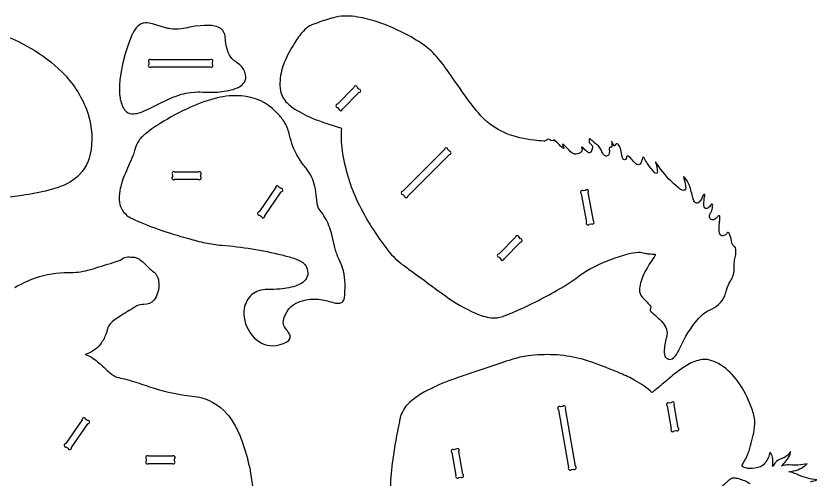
# Model space of a CAD drawing. Extents: x -8 to 102, y -13 to 82.
# Drawn here: x 38.6 to 95.3, y 49.3 to 82.1 of the extents above; entities that cross this region are included whole.
import ezdxf

# ---------------------------------------------------------------- set-up
doc = ezdxf.new("R2010")
doc.units = 0
doc.header["$MEASUREMENT"] = 0
doc.layers.get('0').update_dxf_attribs({"linetype": 'CONTINUOUS'})

msp = doc.modelspace()

# ---------------------------------------------------------------- linework, layer by layer
for points in [[(54.869, 77.992, 0.184781), (54.459, 78.695, 0.011254), (54.12, 78.945, -0.136454), (53.647, 79.567, -0.060758), (53.473, 80.243, -0.002191), (53.416, 80.745, 0.26826), (52.925, 81.36, 0.07219), (52.469, 81.469, 0.020381), (52.232, 81.485), (51.959, 81.482), (51.65, 81.461), (51.3, 81.419), (50.909, 81.355, -0.008983), (50.307, 81.238, -0.07392), (49.54, 81.243, -0.020643), (49.261, 81.297), (48.283, 81.591, 0.078568), (47.787, 81.664, 0.192811), (47.217, 81.404, 0.07529), (46.908, 80.961, 0.019181), (46.804, 80.744), (46.55, 80.106), (46.341, 79.462), (46.176, 78.828), (46.054, 78.216), (45.977, 77.64, 0.044501), (45.954, 76.607, 0.08879), (46.194, 75.696, 0.107011), (46.45, 75.375, 0.188625), (46.944, 75.23, 0.071924), (47.432, 75.337, 0.017438), (47.653, 75.423), (48.016, 75.589), (48.823, 75.994), (49.263, 76.205), (49.725, 76.402, -0.059152), (50.969, 76.746), (51.231, 76.774), (51.497, 76.785), (51.632, 76.784, 0.016769), (52.546, 76.758, 0.054486), (53.842, 76.917, 0.057388), (54.429, 77.146, 0.122302), (54.781, 77.466, 0.205506)], [(76.402, 73.384, 0.472542), (76.159, 73.367, -0.22285), (75.963, 73.304, 0.001624), (75.291, 73.362, -0.068121), (73.312, 73.848, -0.12294), (71.318, 75.317, -0.02381), (70.36, 76.565, 0.001574), (69.09, 78.382, 0.042264), (68.11, 79.566, 0.057419), (67.127, 80.338, 0.061287), (64.039, 81.783, 0.042216), (62.615, 82.105, 0.038891), (61.814, 82.145, 0.053878), (61.085, 82.025, 0.024246), (59.986, 81.677, 0.039203), (59.421, 81.45, 0.093957), (58.959, 81.079, 0.045786), (58.328, 80.23, 0.044522), (57.631, 78.919, 0.075403), (57.306, 77.593, 0.062755), (57.341, 76.858, 0.154552), (57.803, 76.001, 0.054283), (58.363, 75.562, 0.050589), (59.751, 74.863, 0.012561), (60.694, 74.523), (61.647, 74.217, 0.056962), (61.702, 72.636, 0.077991), (62.82, 68.963, 0.031223), (63.786, 67.226, 0.021695), (64.855, 65.675, 0.066128), (65.869, 64.657, 0.012098), (66.586, 64.12, -0.002903), (69.006, 62.353, 0.051664), (71.146, 61.129, 0.066066), (72.247, 60.813, 0.116399), (73.065, 60.908, 0.018336), (73.828, 61.211, 0.02908), (76.925, 62.763, 0.025635), (78.105, 63.497, 0.007028), (78.592, 63.862, -0.046863), (79.523, 64.409, -0.049175), (81.948, 65.333, -0.041508), (82.665, 65.449, -0.094251), (83.13, 65.375, 0.043478), (83.415, 65.327, 0.002725), (83.856, 65.306, -0.170198), (83.782, 65.106, 0.034561), (83.121, 64.051, 0.075272), (82.756, 63.003, 0.078691), (82.75, 62.648, 0.149428), (82.954, 62.249), (83.275, 61.924, -0.036385), (83.518, 61.631, -0.259667), (83.504, 61.427, 0.278525), (83.527, 61.28, 0.074068), (83.661, 61.157, -0.021462), (84.302, 60.561, -0.070209), (84.607, 60.132, -0.156754), (84.683, 59.6, -0.042814), (84.61, 59.276, 0.083035), (84.496, 58.331, 0.099043), (84.569, 58.057, 0.410108), (85.055, 57.913, 0.121168), (85.357, 58.209, 0.044531), (85.572, 58.62, -0.071518), (86.913, 60.757, -0.083569), (87.538, 61.277, -0.017319), (87.872, 61.438, 0.199218), (88.838, 62.541, 0.033314), (88.894, 62.766, -0.093942), (89.19, 63.41, 0.043112), (89.355, 63.746, 0.07813), (89.437, 64.221, -0.010511), (89.459, 64.783, -0.045257), (89.529, 65.175, 0.050349), (89.565, 65.657, 0.219237), (89.491, 65.822, -0.050899), (89.384, 65.893, -0.141018), (89.276, 66.113, 0.034098), (89.143, 66.665, 0.04051), (89.084, 66.794, 0.540897), (88.933, 66.802, -0.124694), (88.774, 66.642, -0.224341), (88.514, 66.63, -0.20451), (88.421, 66.751, -0.08534), (88.381, 67.06, -0.022348), (88.412, 67.62, 0.004974), (88.423, 67.893, 0.092324), (88.428, 67.987, 0.465358), (88.339, 68.02, 0.142161), (88.255, 67.938, -0.140197), (88, 67.744, -0.573079), (87.695, 68.042, -0.097038), (87.803, 68.277, 0.11842), (87.914, 68.702, 0.177577), (87.904, 68.824, 0.309517), (87.843, 68.85, 0.161792), (87.792, 68.795, -0.100321), (87.569, 68.553, -0.478851), (87.322, 68.645, -0.115052), (87.296, 68.837, -0.031602), (87.346, 69.359, 0.072918), (87.366, 69.49, 0.578926), (87.268, 69.529, 0.123345), (87.225, 69.445, -0.130178), (86.954, 68.99, -0.108216), (86.827, 68.922, -0.318296), (86.637, 69.014, -0.094082), (86.52, 69.293, 0.021518), (86.27, 70.168, 0.09786), (85.97, 70.678, 0.03274), (85.862, 70.779, 0.121912), (85.899, 70.574, -0.083977), (86.017, 69.982, -0.265467), (85.938, 69.839, -0.227759), (85.717, 69.853, -0.073492), (85.48, 70.02, -0.063951), (84.252, 71.305, -0.001993), (83.869, 71.83, -0.065814), (83.957, 71.499, -0.033038), (84.012, 71.136, -0.636537), (83.845, 71.038, -0.1072), (83.801, 71.077, -0.02213), (83.347, 71.654, -0.035849), (83.124, 72.036, 0.147773), (82.988, 72.183, 0.117008), (82.919, 72.011, -0.065461), (82.837, 71.741, -0.186611), (82.713, 71.638, -0.236214), (82.515, 71.688, -0.068673), (82.327, 71.869, 0.019958), (82.02, 72.197, 0.052886), (81.955, 72.244, 0.456459), (81.815, 72.153, -0.036884), (81.798, 72.064, -0.319333), (81.672, 71.988, -0.244637), (81.542, 72.116, -0.054525), (81.491, 72.337, 0.026472), (81.386, 72.813, 0.168091), (81.194, 73.1, 0.460719), (81.035, 73.062), (81.021, 73, -0.371112), (80.951, 72.973, -0.176591), (80.859, 73.11, 0.077651), (80.792, 73.267, 0.04134), (80.769, 73.293, -0.077471), (80.78, 73.134, -0.024305), (80.799, 72.952, -0.387706), (80.721, 72.859, 0.04491), (80.648, 72.871, 0.281354), (80.617, 72.839, 0.124384), (80.605, 72.718, -0.072041), (80.59, 72.401, -0.534247), (80.27, 72.282, -0.168584), (80.082, 72.54, 0.199715), (79.703, 73.057, -0.036089), (79.275, 73.447, 0.100537), (79.231, 73.471, 0.324624), (79.182, 73.435, 0.074546), (79.192, 73.391, -0.02832), (79.184, 73.26, 0.217003), (79.254, 73.133, -0.080053), (79.381, 73.004, -0.174452), (79.413, 72.83, -0.120196), (79.308, 72.537, -0.413352), (79.116, 72.502, -0.05516), (79.002, 72.602, -0.039078), (78.773, 72.8, 0.087231), (78.64, 72.88, 0.316019), (78.649, 72.831, -0.317179), (78.608, 72.54, -0.217836), (78.258, 72.381, -0.214543), (77.87, 72.534, 0.00346), (77.415, 73.009, 0.077735), (77.299, 73.085, 0.105778), (77.349, 72.925, -0.064046), (77.391, 72.821, -0.174397), (77.382, 72.77, -0.098785), (77.158, 72.947, 0.010363), (76.718, 73.393, -0.192388), (76.564, 73.334, -0.226857)], [(48.021, 78.875), (48.021, 78.728, 1), (48.197, 78.552), (52.344, 78.552, 1), (52.521, 78.728), (52.521, 78.875, 1), (52.344, 79.052), (48.197, 79.052, 1)], [(61.37, 75.675), (61.473, 75.572, 1), (61.723, 75.572), (62.887, 76.736, 1), (62.887, 76.986), (62.784, 77.089, 1), (62.534, 77.089), (61.37, 75.925, 1)], [(46.893, 72.265, 0.005788), (46.286, 70.858, 0.04105), (45.969, 69.813, 0.080681), (45.944, 68.96, 0.205977), (46.568, 67.983, 0.045633), (46.847, 67.822, 0.024714), (48.679, 67.081, 0.019689), (50.845, 66.408, 0.014897), (52.011, 66.111, 0.031658), (53.183, 65.944, -0.040976), (57.444, 65.254, -0.01316), (58.291, 65.016, -0.054976), (58.916, 64.725, -0.154932), (59.169, 64.399, -0.144626), (59.265, 63.851, -0.175825), (59.02, 63.398, -0.099375), (58.542, 63.111, -0.072382), (57.297, 62.842, -0.016027), (56.423, 62.816, 0.062085), (55.798, 62.718, 0.198695), (54.964, 62.013, 0.162273), (54.762, 60.862, 0.193611), (55.685, 59.219, 0.234306), (57.244, 58.896, 0.074764), (57.828, 59.141, 0.197809), (58.023, 59.392, 0.189058), (57.986, 59.642, 0.050269), (57.825, 59.878, -0.029541), (57.615, 60.166, -0.189313), (57.545, 60.589, -0.273344), (58.706, 61.959, -0.126468), (60.179, 62.101, -0.037935), (61.142, 61.869, 0.078528), (61.489, 61.837, 0.124111), (61.713, 61.921, 0.210924), (61.865, 62.211, 0.022805), (61.911, 63.206, 0.113445), (61.461, 64.983, -0.045804), (61.186, 65.784), (60.962, 66.704, 0.073707), (60.488, 67.898, 0.03925), (60.142, 68.389, -0.127436), (59.944, 68.843, -0.025077), (59.891, 69.288, 0.032606), (59.774, 70.101, 0.107501), (59.198, 71.315, 0.017551), (58.976, 71.591, -0.087371), (58.149, 73.132, -0.025339), (57.921, 73.929, 0.101212), (57.522, 74.787, 0.048029), (57.019, 75.37, 0.184975), (54.564, 76.501, 0.074535), (52.87, 76.358, 0.050622), (50.965, 75.699, 0.03268), (48.818, 74.551, 0.031792), (47.696, 73.74, 0.086048), (47.212, 73.176, 0.069194), (47.016, 72.638, -0.034224)], [(68.933, 72.707), (66.001, 69.775, 1), (66.001, 69.525), (66.105, 69.421, 1), (66.355, 69.421), (69.287, 72.353, 1), (69.287, 72.603), (69.183, 72.707, 1)], [(49.693, 70.929), (49.693, 70.783, 1), (49.87, 70.606), (51.516, 70.606, 1), (51.693, 70.783), (51.693, 70.929, 1), (51.516, 71.106), (49.87, 71.106, 1)], [(56.987, 69.992), (55.82, 68.311, 1), (55.864, 68.065), (55.985, 67.982, 1), (56.231, 68.026), (57.398, 69.707, 1), (57.354, 69.953), (57.233, 70.037, 1)], [(78.622, 69.584), (78.986, 67.57, 1), (79.191, 67.428), (79.335, 67.454, 1), (79.478, 67.659), (79.114, 69.673, 1), (78.909, 69.816), (78.765, 69.79, 1)], [(73.966, 66.503), (72.802, 65.339, 1), (72.802, 65.089), (72.906, 64.986, 1), (73.156, 64.986), (74.32, 66.15, 1), (74.32, 66.4), (74.216, 66.503, 1)], [(77.004, 54.307), (77.724, 50.224, 1), (77.928, 50.08), (78.073, 50.106, 1), (78.216, 50.311), (77.496, 54.394, 1), (77.291, 54.537), (77.147, 54.512, 1)], [(84.698, 54.574), (84.984, 52.952, 1), (85.189, 52.809), (85.333, 52.834, 1), (85.476, 53.039), (85.191, 54.66, 1), (84.986, 54.804), (84.841, 54.778, 1)], [(43.307, 53.597), (42.14, 51.916, 1), (42.184, 51.67), (42.304, 51.586, 1), (42.55, 51.631), (43.718, 53.312, 1), (43.673, 53.558), (43.553, 53.641, 1)], [(48.021, 50.517), (49.668, 50.517, 1), (49.844, 50.694), (49.844, 50.84, 1), (49.668, 51.017), (48.021, 51.017, 1), (47.844, 50.84), (47.844, 50.694, 1)], [(69.469, 51.28), (69.755, 49.659, 1), (69.96, 49.516), (70.104, 49.541, 1), (70.247, 49.746), (69.962, 51.367, 1), (69.757, 51.511), (69.613, 51.485, 1)]]:
    msp.add_lwpolyline(points, format="xyb", close=True)
for points in [[(36.084, 81.325, -0.071157), (39.657, 79.882, -0.063535), (41.89, 78.174, -0.103883), (43.609, 75.55, -0.125822), (43.934, 72.713, -0.058409), (43.726, 71.887, -0.186899), (42.222, 70.293, -0.053724), (40.955, 69.83, -0.029719), (39.055, 69.465), (36.739, 69.162, 0.016937)], [(38.532, 62.963, -0.038158), (40.011, 63.628, -0.087709), (42.33, 64.004, 0.064684), (43.708, 64.177, 0.012478), (44.077, 64.277, 0.001256), (45.715, 64.78, 0.078682), (46.237, 65.038, -0.153023), (46.626, 65.114, 0.00732), (47.013, 65.087, -0.123438), (47.283, 64.996, -0.04468), (47.589, 64.761, -0.006183), (47.977, 64.38, 0.021229), (48.4, 64.031, -0.173316), (48.7, 63.493, -0.124233), (48.646, 62.577, -0.105892), (48.377, 62.058, -0.23034), (47.677, 61.759, 0.138003), (47.17, 61.644, 0.001332), (46.107, 61.003, 0.04333), (45.374, 60.469, 0.107282), (45.131, 60.133, 0.042863), (45.071, 59.905, -0.04307), (44.972, 59.619, -0.063856), (44.597, 58.942, -0.162699), (43.509, 58.209, -0.08012), (44.094, 57.928, -0.035438), (44.485, 57.626, -0.002832), (45.168, 57.008, 0.030554), (45.501, 56.743, 0.073925), (45.764, 56.619, 0.01298), (46.293, 56.487, -0.012643), (47.021, 56.282, -0.003217), (48.324, 55.854, 0.050106), (51.269, 55.244, -0.190981), (53.582, 53.978, -0.060071), (54.205, 53.037, -0.033689), (54.626, 52.056, -0.070329), (55.39, 48.417, 0.000867)], [(94.847, 49.222, 0.02481), (95.299, 49.349, -0.072462), (94.015, 49.681, 0.002512), (93.617, 49.85, 0.084174), (93.318, 49.913, 0.028857), (93.937, 50.068, 0.084355), (94.438, 50.352, 0.016017), (94.611, 50.494, -0.076831), (93.328, 50.405, 0.033953), (93.094, 50.394, 0.016224), (92.785, 50.346, 0.116639), (93.375, 51.102, 0.10824), (93.421, 51.355, -0.160307), (92.968, 50.918, -0.020077), (92.758, 50.847, 0.118622), (92.389, 50.598, 0.056735), (92.15, 50.293, 0.071798), (92.172, 50.848, 0.112281), (92.035, 51.222, 0.042976), (91.962, 51.31, -0.127297), (91.672, 50.612, -0.139663), (91.301, 50.283, -0.103129), (90.501, 50.155, -0.070306), (90.157, 50.227, -0.139531), (89.981, 50.372, 0.031574), (90.343, 51.012, 0.033688), (90.498, 51.414, 0.027922), (90.856, 52.866, 0.089098), (90.862, 53.797, 0.043241), (90.555, 54.742, 0.069097), (89.578, 56.479, 0.099062), (88.321, 57.569, 0.055164), (87.712, 57.818, 0.114018), (87.043, 57.834, 0.083585), (86.045, 57.422, 0.031644), (85.11, 56.748, 0.006245), (84.224, 56.006, -0.012228), (83.626, 55.523, 0.060098), (82.421, 56.385, 0.032892), (81.405, 56.873, 0.012103), (79.36, 57.674, 0.096467), (75.767, 58.193, 0.018174), (74.871, 58.121, 0.043455), (73.7, 57.857, 0.013124), (72.939, 57.605, -0.004811), (70.66, 56.84, 0.006416), (69.259, 56.358, 0.044644), (67.302, 55.43, 0.051416), (66.391, 54.742, 0.145762), (65.817, 53.756, 0.017655), (65.75, 53.47, 0.01655), (65.284, 50.794, 0.020828), (65.1, 48.821, 0.022262)], [(88.547, 48.871, 0.023117), (89.112, 49.369, -0.200838), (89.419, 49.495, -0.055662), (89.758, 49.438, -0.068955), (90.548, 49.096, -0.011762)]]:
    msp.add_lwpolyline(points, format="xyb")

doc.saveas('drawing.dxf')
